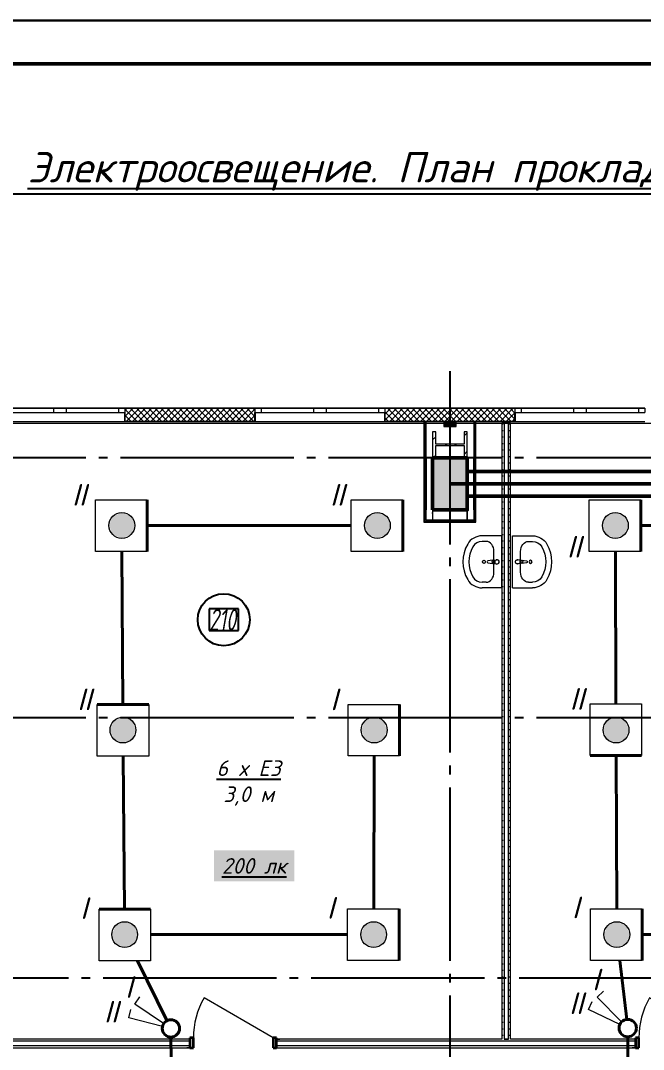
# Model space of a CAD drawing. Header units: millimetres. Extents: x 0 to 1286, y 0 to 420.
# Drawn here: x 228.6 to 300.5, y 301.4 to 420 of the extents above; entities that cross this region are included whole.
import ezdxf

# ---------------------------------------------------------------- set-up
doc = ezdxf.new("R2010")
doc.units = ezdxf.units.MM
for name, pattern in [('ГОСТ 2.303 5', [24, 20, -1.5, 1, -1.5]), ('СПКБ-0000-000-АР#002$0$Achse', [2300, 0, -800, 1500, 0]), ('СПКБ-0000-000-АР#002$0$Разомкнутая', [1058.333302, 634.99999, -423.333311]), ('СПКБ-0000-000-АР#002$0$Штрихпунктирная', [900, 500, -200, 0, -200])]:
    doc.linetypes.add(name, pattern=pattern)
for name, color, linetype in [('Viewport2ForCustomObjects_0', 7, 'Continuous'), ('Номер помещения', 7, 'Continuous'), ('Рамка', 7, 'Continuous'), ('СПКБ-0000-000-АР#002$0$Двери ArchiCAD', 7, 'Continuous'), ('СПКБ-0000-000-АР#002$0$Колонны новые', 7, 'Continuous'), ('СПКБ-0000-000-АР#002$0$Колонны существующие', 7, 'Continuous'), ('СПКБ-0000-000-АР#002$0$Окна ArchiCAD', 7, 'Continuous'), ('СПКБ-0000-000-АР#002$0$Перекрытие новые', 7, 'Continuous'), ('СПКБ-0000-000-АР#002$0$Стены', 7, 'Continuous'), ('СПКБ-0000-000-АР#002$0$Фахверк', 7, 'Continuous'), ('Строительные оси', 7, 'Continuous'), ('ЭО_РАБОЧЕЕ ОСВЕЩЕНИЕ', 7, 'Continuous'), ('ЭС', 7, 'Continuous')]:
    doc.layers.add(name, color=color, linetype=linetype)
for name, color, linetype, lineweight, true_color in [('СПКБ-0000-000-АР#002$0$Двери ArchiCAD_Ном._пера__161', 7, 'Continuous', 13, 0xe11606), ('СПКБ-0000-000-АР#002$0$Двери ArchiCAD_Ном._пера__23', 7, 'Continuous', 35, 0xff6600), ('СПКБ-0000-000-АР#002$0$Двери ArchiCAD_Ном._пера__3', 7, 'Continuous', 18, 0xff6600), ('СПКБ-0000-000-АР#002$0$Колонны новые_Ном._пера__108', 7, 'Continuous', 13, 0xfd8379), ('СПКБ-0000-000-АР#002$0$Колонны существующие_Ном._пера__102', 7, 'Continuous', 13, 0xcccccc), ('СПКБ-0000-000-АР#002$0$Линии_Ном._пера__4', 7, 'Continuous', 20, 0x029e21), ('СПКБ-0000-000-АР#002$0$Окна ArchiCAD_Ном._пера__68', 7, 'Continuous', 20, 0xfd4435), ('СПКБ-0000-000-АР#002$0$Перекрытие новые_Ном._пера__161', 7, 'Continuous', 13, 0xe11606), ('СПКБ-0000-000-АР#002$0$Стены_Ном._пера__161', 7, 'Continuous', 13, 0xe11606), ('СПКБ-0000-000-АР#002$0$Стены_Ном._пера__68', 7, 'Continuous', 20, 0xfd4435), ('СПКБ-0000-000-АР#002$0$Фахверк_Ном._пера__102', 7, 'Continuous', 13, 0xcccccc)]:
    doc.layers.add(name, color=color, linetype=linetype, lineweight=lineweight, true_color=true_color)
for name, color, linetype, lineweight in [('СПКБ-0000-000-АР#002$0$Колонны новые_Ном._пера__20', 1, 'Continuous', 20), ('СПКБ-0000-000-АР#002$0$Колонны существующие_Ном._пера__141', 7, 'Continuous', 50), ('СПКБ-0000-000-АР#002$0$Линии_Ном._пера__141', 7, 'Continuous', 50), ('СПКБ-0000-000-АР#002$0$Окна ArchiCAD_Ном._пера__6', 5, 'Continuous', 9), ('СПКБ-0000-000-АР#002$0$Сантехника_Ном._пера__6', 5, 'Continuous', 9), ('СПКБ-0000-000-АР#002$0$Стены_Ном._пера__1', 7, 'Continuous', 13), ('СПКБ-0000-000-АР#002$0$Стены_Ном._пера__20', 1, 'Continuous', 20), ('СПКБ-0000-000-АР#002$0$Фахверк_Ном._пера__1', 7, 'Continuous', 13)]:
    doc.layers.add(name, color=color, linetype=linetype, lineweight=lineweight)
doc.styles.add('1.8', font='isocpeui.ttf', dxfattribs={"height": 1.8})
doc.styles.add('2.5', font='isocpeui.ttf')
doc.styles.add('3.5', font='isocpeui.ttf', dxfattribs={"height": 3.5})
doc.styles.add('CustomTextStyle17', font='isocpeui.ttf', dxfattribs={"width": 0.663175, "height": 2.5})
pattern_1 = [(45, (0, 0), (-35.35534, 35.35534), []), (135, (0, 0), (35.35534, 35.35534), [])]
pattern_2 = [(0, (0, 0), (0, 75), [0, -75])]
pattern_3 = [(0, (0, 0), (0, 173.2051), [0, -100]), (0, (50, 86.6), (0, 173.2051), [0, -100])]
pattern_4 = [(45, (0, 0), (-159.099, 159.099), []), (45, (-53.03, 53.03), (-159.099, 159.099), [])]

# ---------------------------------------------------------------- blocks, each defined once
blk = doc.blocks.new('*E728')
at = {"layer": 'Номер помещения', "color": 7, "linetype": 'Continuous', "true_color": 0xffffff}
for p, q in [((-83.98, 231.44), (-87.36, 231.44)), ((-87.36, 231.44), (-87.36, 228.94)), ((-83.98, 228.94), (-83.98, 231.44)), ((-87.36, 228.94), (-83.98, 228.94)), ((-87.36, 228.94), (-87.36, 228.94))]:
    blk.add_line(p, q, dxfattribs=at)
at = {"layer": 'Номер помещения', "color": 6, "linetype": 'Continuous'}
blk.add_circle((-85.67, 230.19), 3, dxfattribs=at)
at = {"layer": 'Строительные оси', "color": 3, "linetype": 'ГОСТ 2.303 5', "lineweight": 25}
for p, q in [((-59.57, 258.86), (-59.57, -45.14)), ((186.43, 248.86), (-283.76, 248.86)), ((186.43, 218.86), (-283.76, 218.86)), ((280.43, 188.86), (-283.57, 188.86))]:
    blk.add_line(p, q, dxfattribs=at)
at = {"layer": 'ЭО_РАБОЧЕЕ ОСВЕЩЕНИЕ', "color": 7, "lineweight": 0}
for p, q in [((-100.45, 238.07), (-100.45, 244.02)), ((-100.45, 244.02), (-94.5, 244.02)), ((-70.96, 238.07), (-70.96, 244.02)), ((-70.96, 244.02), (-65.01, 244.02)), ((-43.51, 238.07), (-43.51, 244.02)), ((-43.51, 244.02), (-37.56, 244.02)), ((-94.5, 238.07), (-100.45, 238.07)), ((-65.01, 238.07), (-70.96, 238.07)), ((-37.56, 238.07), (-43.51, 238.07)), ((-100.26, 214.45), (-100.26, 220.4)), ((-94.31, 220.4), (-94.31, 214.45)), ((-71.33, 214.48), (-71.33, 220.43)), ((-71.33, 220.43), (-65.38, 220.43)), ((-43.4, 220.5), (-37.45, 220.5)), ((-43.4, 214.55), (-43.4, 220.5)), ((-37.45, 220.5), (-37.45, 214.55)), ((-94.31, 214.45), (-100.26, 214.45)), ((-65.38, 214.48), (-71.33, 214.48)), ((-100.05, 190.86), (-100.05, 196.81)), ((-94.1, 196.81), (-94.1, 190.86)), ((-71.39, 190.89), (-71.39, 196.84)), ((-71.39, 196.84), (-65.44, 196.84)), ((-43.34, 190.89), (-43.34, 196.84)), ((-43.34, 196.84), (-37.39, 196.84)), ((-94.1, 190.86), (-100.05, 190.86)), ((-65.44, 190.89), (-71.39, 190.89)), ((-37.39, 190.89), (-43.34, 190.89)), ((-95.92, 185.86), (-95.36, 186.69)), ((-42.57, 186.66), (-41.86, 187.37)), ((-39.76, 183.82), (-42.57, 186.66)), ((-96.62, 184.27), (-96.38, 185.24)), ((-92.6, 183.62), (-95.92, 185.86)), ((-43.58, 185.25), (-43.15, 186.15)), ((-39.96, 183.53), (-43.58, 185.25)), ((-92.74, 183.3), (-96.62, 184.27))]:
    blk.add_line(p, q, dxfattribs=at)
at = {"layer": 'ЭО_РАБОЧЕЕ ОСВЕЩЕНИЕ', "color": 5, "lineweight": 40}
for p, q in [((-94.5, 244.02), (-94.5, 238.07)), ((-65.01, 244.02), (-65.01, 238.07)), ((-37.56, 244.02), (-37.56, 238.07)), ((-94.5, 241.06), (-70.96, 241.06)), ((-14.24, 241.06), (-37.56, 241.06)), ((-97.32, 220.4), (-97.41, 238.07)), ((-40.41, 220.5), (-40.47, 238.07)), ((-100.26, 220.4), (-94.31, 220.4)), ((-65.38, 220.43), (-65.38, 214.48)), ((-97.12, 196.81), (-97.27, 214.45)), ((-68.36, 196.84), (-68.31, 214.48)), ((-37.45, 214.55), (-43.4, 214.55)), ((-40.39, 214.55), (-40.33, 196.84)), ((-100.05, 196.81), (-94.1, 196.81)), ((-65.44, 196.84), (-65.44, 190.89)), ((-37.39, 196.84), (-37.39, 190.89)), ((-94.1, 193.88), (-71.39, 193.88)), ((-37.39, 193.88), (-13.95, 193.88)), ((-92.22, 183.96), (-95.61, 190.86)), ((-39.97, 190.89), (-39.17, 184.1)), ((-91.76, 182.06), (-91.72, 179.51)), ((-39.06, 182.11), (-39.06, 165.13))]:
    blk.add_line(p, q, dxfattribs=at)
at = {"layer": 'ЭО_РАБОЧЕЕ ОСВЕЩЕНИЕ', "color": 7, "lineweight": 0}
for centre in [(-97.43, 241.06), (-67.94, 241.06), (-40.48, 241.06), (-97.3, 217.47), (-68.31, 217.47), (-40.4, 217.47), (-97.1, 193.88), (-68.37, 193.88), (-40.31, 193.88)]:
    blk.add_circle(centre, 1.49, dxfattribs=at)
at = {"layer": 'ЭО_РАБОЧЕЕ ОСВЕЩЕНИЕ', "color": 5, "lineweight": 40}
for centre in [(-91.77, 183.06), (-39.06, 183.11)]:
    blk.add_circle(centre, 1, dxfattribs=at)
at = {"layer": 'ЭО_РАБОЧЕЕ ОСВЕЩЕНИЕ', "color": 5, "lineweight": 0}
for points in [[(-98.48, 242.11), (-98.91, 241.06), (-95.94, 241.06)], [(-97.43, 242.55), (-98.48, 242.11), (-96.37, 242.11)], [(-98.48, 242.11), (-96.37, 242.11), (-95.94, 241.06)], [(-68.99, 242.11), (-69.43, 241.06), (-66.45, 241.06)], [(-67.94, 242.55), (-68.99, 242.11), (-66.89, 242.11)], [(-68.99, 242.11), (-66.89, 242.11), (-66.45, 241.06)], [(-41.53, 242.11), (-41.97, 241.06), (-38.99, 241.06)], [(-40.48, 242.55), (-41.53, 242.11), (-39.43, 242.11)], [(-41.53, 242.11), (-39.43, 242.11), (-38.99, 241.06)], [(-98.91, 241.06), (-98.48, 240.01), (-96.37, 240.01)], [(-98.91, 241.06), (-95.94, 241.06), (-96.37, 240.01)], [(-69.43, 241.06), (-68.99, 240.01), (-66.89, 240.01)], [(-69.43, 241.06), (-66.45, 241.06), (-66.89, 240.01)], [(-41.97, 241.06), (-41.53, 240.01), (-39.43, 240.01)], [(-41.97, 241.06), (-38.99, 241.06), (-39.43, 240.01)], [(-98.48, 240.01), (-96.37, 240.01), (-97.43, 239.58)], [(-68.99, 240.01), (-66.89, 240.01), (-67.94, 239.58)], [(-41.53, 240.01), (-39.43, 240.01), (-40.48, 239.58)], [(-98.35, 218.52), (-98.79, 217.47), (-95.81, 217.47)], [(-97.3, 218.96), (-98.35, 218.52), (-96.25, 218.52)], [(-98.35, 218.52), (-96.25, 218.52), (-95.81, 217.47)], [(-69.36, 218.52), (-69.79, 217.47), (-66.82, 217.47)], [(-68.31, 218.96), (-69.36, 218.52), (-67.25, 218.52)], [(-69.36, 218.52), (-67.25, 218.52), (-66.82, 217.47)], [(-41.46, 218.52), (-41.89, 217.47), (-38.92, 217.47)], [(-40.4, 218.96), (-41.46, 218.52), (-39.35, 218.52)], [(-41.46, 218.52), (-39.35, 218.52), (-38.92, 217.47)], [(-98.79, 217.47), (-98.35, 216.42), (-96.25, 216.42)], [(-98.79, 217.47), (-95.81, 217.47), (-96.25, 216.42)], [(-69.79, 217.47), (-69.36, 216.42), (-67.25, 216.42)], [(-69.79, 217.47), (-66.82, 217.47), (-67.25, 216.42)], [(-41.89, 217.47), (-41.46, 216.42), (-39.35, 216.42)], [(-41.89, 217.47), (-38.92, 217.47), (-39.35, 216.42)], [(-98.35, 216.42), (-96.25, 216.42), (-97.3, 215.99)], [(-69.36, 216.42), (-67.25, 216.42), (-68.31, 215.99)], [(-41.46, 216.42), (-39.35, 216.42), (-40.4, 215.99)], [(-98.15, 194.94), (-98.58, 193.88), (-95.61, 193.88)], [(-97.1, 195.37), (-98.15, 194.94), (-96.04, 194.94)], [(-98.15, 194.94), (-96.04, 194.94), (-95.61, 193.88)], [(-69.42, 194.94), (-69.85, 193.88), (-66.88, 193.88)], [(-68.37, 195.37), (-69.42, 194.94), (-67.31, 194.94)], [(-69.42, 194.94), (-67.31, 194.94), (-66.88, 193.88)], [(-41.37, 194.94), (-41.8, 193.88), (-38.83, 193.88)], [(-40.31, 195.37), (-41.37, 194.94), (-39.26, 194.94)], [(-41.37, 194.94), (-39.26, 194.94), (-38.83, 193.88)], [(-98.58, 193.88), (-98.15, 192.83), (-96.04, 192.83)], [(-98.58, 193.88), (-95.61, 193.88), (-96.04, 192.83)], [(-69.85, 193.88), (-69.42, 192.83), (-67.31, 192.83)], [(-69.85, 193.88), (-66.88, 193.88), (-67.31, 192.83)], [(-41.8, 193.88), (-41.37, 192.83), (-39.26, 192.83)], [(-41.8, 193.88), (-38.83, 193.88), (-39.26, 192.83)], [(-98.15, 192.83), (-96.04, 192.83), (-97.1, 192.4)], [(-69.42, 192.83), (-67.31, 192.83), (-68.37, 192.4)], [(-41.37, 192.83), (-39.26, 192.83), (-40.31, 192.4)]]:
    blk.add_solid(points, dxfattribs=at)
at = {"layer": 'Номер помещения', "linetype": 'Continuous', "style": 'CustomTextStyle17', "width": 0.663175}
blk.add_text('210', height=2.5, dxfattribs=at).set_placement((-87.36, 228.94))
blk = doc.blocks.new('СПКБ-0000-000-АР#002$0$Перекрытие_1', base_point=(-24407, -2530))
at = {"layer": 'СПКБ-0000-000-АР#002$0$Перекрытие новые_Ном._пера__161', "color": 12, "linetype": 'Continuous', "lineweight": 13, "true_color": 0xe11606, "flags": 128}
blk.add_lwpolyline([(-17957, 25286), (17853, 25286)], dxfattribs=at)
blk = doc.blocks.new('СПКБ-0000-000-АР#002$0$Двустворчатое Окно 19')
at = {"layer": 'СПКБ-0000-000-АР#002$0$Окна ArchiCAD_Ном._пера__6', "color": 5, "linetype": 'Continuous', "lineweight": 9}
for p, q in [((-750, 0), (-675, 0)), ((-747, 100), (747, 100)), ((-675, 0), (-675, -50)), ((-675, 0), (-75, 0)), ((-75, -50), (-75, 0)), ((-75, 0), (0, 0)), ((0, 0), (75, 0)), ((75, 0), (75, -50)), ((75, 0), (675, 0)), ((675, -50), (675, 0)), ((675, 0), (750, 0)), ((-750, -50), (750, -50)), ((-675, -50), (-750, -50)), ((-75, -50), (-675, -50)), ((0, -50), (-75, -50)), ((75, -50), (0, -50)), ((675, -50), (75, -50)), ((750, -50), (675, -50))]:
    blk.add_line(p, q, dxfattribs=at)
at = {"layer": 'СПКБ-0000-000-АР#002$0$Окна ArchiCAD_Ном._пера__68', "color": 20, "linetype": 'Continuous', "lineweight": 20, "true_color": 0xfd4435}
for p, q in [((-750, -47), (-750, 0)), ((750, -47), (750, 0)), ((-750, -50), (-750, -47)), ((750, -50), (750, -47))]:
    blk.add_line(p, q, dxfattribs=at)
blk = doc.blocks.new('СПКБ-0000-000-АР#002$0$Стена_1', base_point=(17893, 25306))
at = {"layer": 'СПКБ-0000-000-АР#002$0$Стены_Ном._пера__68', "linetype": 'Continuous', "lineweight": 20, "true_color": 0xfd4435}
for points in [[(-9710, 25306), (-9707, 25306), (-9707, 25309), (-9707, 25406), (-9710, 25406)], [(-8207, 25456), (-9707, 25456), (-9707, 25453), (-8207, 25453)], [(-8207, 25306), (-8204, 25306), (-8204, 25406), (-8207, 25406), (-8207, 25309)], [(-6710, 25306), (-6707, 25306), (-6707, 25309), (-6707, 25406), (-6710, 25406)], [(-5207, 25456), (-6707, 25456), (-6707, 25453), (-5207, 25453)], [(-5207, 25306), (-5204, 25306), (-5204, 25406), (-5207, 25406), (-5207, 25309)], [(-9707, 25309), (-9707, 25306), (-8207, 25306), (-8207, 25309)], [(-6707, 25309), (-6707, 25306), (-5207, 25306), (-5207, 25309)]]:
    blk.add_hatch(color=20, dxfattribs=at).paths.add_polyline_path(points)
h = blk.add_hatch(dxfattribs=at)
h.set_pattern_fill('СЕТКА_5X5_ДИАГОНАЛЬНАЯ', color=20, style=0, pattern_type=2)
h.set_pattern_definition(pattern_1)
h.paths.add_polyline_path([(-9707, 25309), (-8207, 25309), (-8207, 25406), (-8207, 25453), (-9707, 25453), (-9707, 25406)])
h = blk.add_hatch(dxfattribs=at)
h.set_pattern_fill('СЕТКА_5X5_ДИАГОНАЛЬНАЯ', color=20, style=0, pattern_type=2)
h.set_pattern_definition(pattern_1)
h.paths.add_polyline_path([(-6707, 25309), (-5207, 25309), (-5207, 25406), (-5207, 25453), (-6707, 25453), (-6707, 25406)])
at = {"layer": 'СПКБ-0000-000-АР#002$0$Стены_Ном._пера__68', "color": 20, "linetype": 'Continuous', "lineweight": 20, "true_color": 0xfd4435}
for p, q in [((-9710, 25406), (-9710, 25306)), ((-9707, 25406), (-9710, 25406)), ((-9707, 25456), (-9707, 25453)), ((-8207, 25453), (-9707, 25453)), ((-9707, 25453), (-9707, 25406)), ((-9707, 25309), (-9707, 25406)), ((-8207, 25456), (-8207, 25453)), ((-8207, 25453), (-8207, 25406)), ((-8207, 25406), (-8204, 25406)), ((-8207, 25309), (-8207, 25406)), ((-8204, 25406), (-8204, 25306)), ((-6710, 25406), (-6710, 25306)), ((-6707, 25406), (-6710, 25406)), ((-6707, 25456), (-6707, 25453)), ((-5207, 25453), (-6707, 25453)), ((-6707, 25453), (-6707, 25406)), ((-6707, 25309), (-6707, 25406)), ((-5207, 25456), (-5207, 25453)), ((-5207, 25453), (-5207, 25406)), ((-5207, 25406), (-5204, 25406)), ((-5207, 25309), (-5207, 25406)), ((-5204, 25406), (-5204, 25306)), ((-9707, 25306), (-9710, 25306)), ((-9707, 25309), (-8207, 25309)), ((-8207, 25306), (-8204, 25306)), ((-6707, 25306), (-6710, 25306)), ((-6707, 25309), (-5207, 25309)), ((-5207, 25306), (-5204, 25306))]:
    blk.add_line(p, q, dxfattribs=at)
at = {"layer": 'СПКБ-0000-000-АР#002$0$Стены_Ном._пера__68', "color": 20, "linetype": 'Continuous', "lineweight": 20, "true_color": 0xfd4435, "flags": 128}
for points in [[(-8207, 25456), (-9707, 25456)], [(-5207, 25456), (-6707, 25456)], [(-9707, 25306), (-8207, 25306)], [(-6707, 25306), (-5207, 25306)]]:
    blk.add_lwpolyline(points, dxfattribs=at)
at = {"layer": 'СПКБ-0000-000-АР#002$0$Окна ArchiCAD', "color": 5, "linetype": 'Continuous', "lineweight": 9, "xscale": -1, "zscale": 1000, "rotation": 180}
for p in [(-10457, 25406), (-7457, 25406), (-4457, 25406)]:
    blk.add_blockref('СПКБ-0000-000-АР#002$0$Двустворчатое Окно 19', p, dxfattribs=at)
blk = doc.blocks.new('СПКБ-0000-000-АР#002$0$Стена_43', base_point=(-5357, 18083))
at = {"layer": 'СПКБ-0000-000-АР#002$0$Стены_Ном._пера__161', "linetype": 'Continuous', "lineweight": 13, "true_color": 0xe11606}
h = blk.add_hatch(dxfattribs=at)
h.set_pattern_fill('ГИПС', color=12, style=0, pattern_type=2)
h.set_pattern_definition(pattern_2)
h.paths.add_polyline_path([(-5357, 25286), (-5357, 18183), (-5332, 18183), (-5332, 25286)])
h = blk.add_hatch(dxfattribs=at)
h.set_pattern_fill('ГИПС', color=12, style=0, pattern_type=2)
h.set_pattern_definition(pattern_2)
h.paths.add_polyline_path([(-5257, 18183), (-5257, 25286), (-5282, 25286), (-5282, 18183)])
at = {"layer": 'СПКБ-0000-000-АР#002$0$Стены_Ном._пера__161', "color": 12, "linetype": 'Continuous', "lineweight": 13, "true_color": 0xe11606}
for p, q in [((-5332, 25286), (-5332, 18183)), ((-5282, 18183), (-5282, 25286))]:
    blk.add_line(p, q, dxfattribs=at)
at = {"layer": 'СПКБ-0000-000-АР#002$0$Стены_Ном._пера__161', "color": 12, "linetype": 'Continuous', "lineweight": 13, "true_color": 0xe11606, "flags": 128}
for points in [[(-5257, 25286), (-5357, 25286)], [(-5357, 25286), (-5357, 18183)], [(-5257, 18183), (-5257, 25286)], [(-5332, 18183), (-5282, 18183)]]:
    blk.add_lwpolyline(points, dxfattribs=at)
blk = doc.blocks.new('СПКБ-0000-000-АР#002$0$Однопольная Дверь 19_5')
at = {"layer": 'СПКБ-0000-000-АР#002$0$Двери ArchiCAD_Ном._пера__161', "color": 12, "linetype": 'Continuous', "lineweight": 13, "true_color": 0xe11606}
for p, q in [((-500, -15), (-537, -15)), ((-500, -115), (-537, -115)), ((-500, -40), (-500, -15)), ((-500, -90), (-500, -40)), ((-500, -115), (-500, -90)), ((500, -40), (500, -15)), ((500, -15), (537, -15)), ((500, -90), (500, -40)), ((500, -115), (500, -90)), ((500, -115), (537, -115))]:
    blk.add_line(p, q, dxfattribs=at)
at = {"layer": 'СПКБ-0000-000-АР#002$0$Двери ArchiCAD_Ном._пера__23', "color": 30, "linetype": 'Continuous', "lineweight": 35, "true_color": 0xff6600}
for p, q in [((-460, 0), (-500, 0)), ((-500, 0), (-500, -115)), ((-460, -115), (-460, 0)), ((500, 0), (460, 0)), ((460, 0), (460, -115)), ((500, -115), (500, 0)), ((-500, -115), (-460, -115)), ((460, -115), (500, -115))]:
    blk.add_line(p, q, dxfattribs=at)
at = {"layer": 'СПКБ-0000-000-АР#002$0$Двери ArchiCAD_Ном._пера__3', "color": 30, "linetype": 'Continuous', "lineweight": 18, "true_color": 0xff6600}
blk.add_line((460, 0), (-337, 460), dxfattribs=at)
blk.add_arc((460, 0), 920, 150, 180, dxfattribs=at)
blk = doc.blocks.new('СПКБ-0000-000-АР#002$0$Стена_47', base_point=(-13769, 18083))
at = {"layer": 'СПКБ-0000-000-АР#002$0$Стены_Ном._пера__161', "linetype": 'Continuous', "lineweight": 13, "true_color": 0xe11606}
h = blk.add_hatch(dxfattribs=at)
h.set_pattern_fill('ГИПС', color=12, style=0, pattern_type=2)
h.set_pattern_definition(pattern_2)
h.paths.add_polyline_path([(-8957, 18183), (-11957, 18183), (-11957, 18158), (-8957, 18158)])
h = blk.add_hatch(dxfattribs=at)
h.set_pattern_fill('ГИПС', color=12, style=0, pattern_type=2)
h.set_pattern_definition(pattern_2)
h.paths.add_polyline_path([(-3817, 18183), (-7957, 18183), (-7957, 18158), (-3817, 18158)])
h = blk.add_hatch(dxfattribs=at)
h.set_pattern_fill('ГИПС', color=12, style=0, pattern_type=2)
h.set_pattern_definition(pattern_2)
h.paths.add_polyline_path([(-11957, 18083), (-8957, 18083), (-8957, 18108), (-11957, 18108)])
h = blk.add_hatch(dxfattribs=at)
h.set_pattern_fill('ГИПС', color=12, style=0, pattern_type=2)
h.set_pattern_definition(pattern_2)
h.paths.add_polyline_path([(-7957, 18083), (-3817, 18083), (-3817, 18108), (-7957, 18108)])
at = {"layer": 'СПКБ-0000-000-АР#002$0$Стены_Ном._пера__161', "color": 12, "linetype": 'Continuous', "lineweight": 13, "true_color": 0xe11606}
for p, q in [((-8957, 18158), (-11957, 18158)), ((-8957, 18183), (-8994, 18183)), ((-8957, 18158), (-8957, 18183)), ((-8957, 18108), (-8957, 18158)), ((-7957, 18183), (-7920, 18183)), ((-7957, 18158), (-7957, 18183)), ((-3817, 18158), (-7957, 18158)), ((-7957, 18108), (-7957, 18158)), ((-3817, 18183), (-3854, 18183)), ((-3817, 18158), (-3817, 18183)), ((-3817, 18108), (-3817, 18158)), ((-11957, 18108), (-8957, 18108)), ((-8957, 18083), (-8994, 18083)), ((-8957, 18083), (-8957, 18108)), ((-7957, 18108), (-3817, 18108)), ((-7957, 18083), (-7957, 18108)), ((-7957, 18083), (-7920, 18083)), ((-3817, 18083), (-3854, 18083)), ((-3817, 18083), (-3817, 18108))]:
    blk.add_line(p, q, dxfattribs=at)
at = {"layer": 'СПКБ-0000-000-АР#002$0$Стены_Ном._пера__161', "color": 12, "linetype": 'Continuous', "lineweight": 13, "true_color": 0xe11606, "flags": 128}
for points in [[(-8957, 18183), (-11277, 18183)], [(-5357, 18183), (-7957, 18183)], [(-5282, 18183), (-5332, 18183)], [(-3817, 18183), (-5257, 18183)], [(-11957, 18083), (-8957, 18083)], [(-7957, 18083), (-3817, 18083)]]:
    blk.add_lwpolyline(points, dxfattribs=at)
at = {"layer": 'СПКБ-0000-000-АР#002$0$Двери ArchiCAD', "color": 21, "linetype": 'Continuous', "lineweight": 18, "true_color": 0xff9955, "zscale": 1000}
for p in [(-8457, 18198), (-3317, 18198)]:
    blk.add_blockref('СПКБ-0000-000-АР#002$0$Однопольная Дверь 19_5', p, dxfattribs=at)
blk = doc.blocks.new('СПКБ-0000-000-АР#002$0$Стена_100', base_point=(-6157, 24244))
at = {"layer": 'СПКБ-0000-000-АР#002$0$Стены_Ном._пера__20', "linetype": 'Continuous', "lineweight": 20}
h = blk.add_hatch(dxfattribs=at)
h.set_pattern_fill('ШТУКАТУРКА', color=1, style=0, pattern_type=2)
h.set_pattern_definition(pattern_3)
h.paths.add_polyline_path([(-6257, 24144), (-5657, 24144), (-5669, 24156), (-6245, 24156)])
h = blk.add_hatch(dxfattribs=at)
h.set_pattern_fill('ШТУКАТУРКА', color=1, style=0, pattern_type=2)
h.set_pattern_definition(pattern_3)
h.paths.add_polyline_path([(-5682, 24169), (-6232, 24169), (-6245, 24156), (-5669, 24156)])
at = {"layer": 'СПКБ-0000-000-АР#002$0$Стены_Ном._пера__1', "color": 7, "linetype": 'СПКБ-0000-000-АР#002$0$Achse', "lineweight": 13, "flags": 128}
blk.add_lwpolyline([(-5757, 24244), (-6157, 24244)], dxfattribs=at)
at = {"layer": 'СПКБ-0000-000-АР#002$0$Стены_Ном._пера__20', "color": 1, "linetype": 'Continuous', "lineweight": 20, "flags": 128}
blk.add_lwpolyline([(-6257, 24144), (-5657, 24144)], dxfattribs=at)
at = {"layer": 'СПКБ-0000-000-АР#002$0$Стены_Ном._пера__68', "color": 20, "linetype": 'Continuous', "lineweight": 20, "true_color": 0xfd4435}
for p, q in [((-6245, 24156), (-5669, 24156)), ((-5682, 24169), (-6232, 24169))]:
    blk.add_line(p, q, dxfattribs=at)
blk = doc.blocks.new('СПКБ-0000-000-АР#002$0$Стена_101', base_point=(-5757, 24244))
at = {"layer": 'СПКБ-0000-000-АР#002$0$Стены_Ном._пера__20', "linetype": 'Continuous', "lineweight": 20}
h = blk.add_hatch(dxfattribs=at)
h.set_pattern_fill('ШТУКАТУРКА', color=1, style=0, pattern_type=2)
h.set_pattern_definition(pattern_3)
h.paths.add_polyline_path([(-5682, 25306), (-5682, 24886), (-5669, 24886), (-5669, 25306)])
h = blk.add_hatch(dxfattribs=at)
h.set_pattern_fill('ШТУКАТУРКА', color=1, style=0, pattern_type=2)
h.set_pattern_definition(pattern_3)
h.paths.add_polyline_path([(-5657, 24886), (-5657, 25306), (-5669, 25306), (-5669, 24886)])
h = blk.add_hatch(dxfattribs=at)
h.set_pattern_fill('ШТУКАТУРКА', color=1, style=0, pattern_type=2)
h.set_pattern_definition(pattern_3)
h.paths.add_polyline_path([(-5669, 24286), (-5669, 24886), (-5682, 24886), (-5682, 24286)])
h = blk.add_hatch(dxfattribs=at)
h.set_pattern_fill('ШТУКАТУРКА', color=1, style=0, pattern_type=2)
h.set_pattern_definition(pattern_3)
h.paths.add_polyline_path([(-5657, 24286), (-5657, 24886), (-5669, 24886), (-5669, 24286)])
h = blk.add_hatch(dxfattribs=at)
h.set_pattern_fill('ШТУКАТУРКА', color=1, style=0, pattern_type=2)
h.set_pattern_definition(pattern_3)
h.paths.add_polyline_path([(-5682, 24286), (-5682, 24169), (-5669, 24156), (-5669, 24286)])
h = blk.add_hatch(dxfattribs=at)
h.set_pattern_fill('ШТУКАТУРКА', color=1, style=0, pattern_type=2)
h.set_pattern_definition(pattern_3)
h.paths.add_polyline_path([(-5657, 24144), (-5657, 24286), (-5669, 24286), (-5669, 24156)])
at = {"layer": 'СПКБ-0000-000-АР#002$0$Стены_Ном._пера__1', "color": 7, "linetype": 'Continuous', "lineweight": 13, "flags": 128}
blk.add_lwpolyline([(-5757, 25306), (-5682, 25306)], dxfattribs=at)
at = {"layer": 'СПКБ-0000-000-АР#002$0$Стены_Ном._пера__1', "color": 7, "linetype": 'СПКБ-0000-000-АР#002$0$Achse', "lineweight": 13, "flags": 128}
for points in [[(-5757, 25306), (-5757, 24886)], [(-5757, 24286), (-5757, 24244)]]:
    blk.add_lwpolyline(points, dxfattribs=at)
at = {"layer": 'СПКБ-0000-000-АР#002$0$Стены_Ном._пера__20', "color": 1, "linetype": 'Continuous', "lineweight": 20, "flags": 128}
for points in [[(-5682, 25306), (-5669, 25306)], [(-5669, 25306), (-5657, 25306)], [(-5657, 24144), (-5657, 25306)]]:
    blk.add_lwpolyline(points, dxfattribs=at)
at = {"layer": 'СПКБ-0000-000-АР#002$0$Стены_Ном._пера__68', "color": 20, "linetype": 'Continuous', "lineweight": 20, "true_color": 0xfd4435}
for p, q in [((-5682, 25306), (-5682, 24886)), ((-5669, 24886), (-5669, 25306)), ((-5682, 24286), (-5682, 24886)), ((-5682, 24886), (-5682, 24286)), ((-5669, 24286), (-5669, 24886)), ((-5682, 24286), (-5682, 24169)), ((-5669, 24156), (-5669, 24286))]:
    blk.add_line(p, q, dxfattribs=at)
blk = doc.blocks.new('СПКБ-0000-000-АР#002$0$Стена_102', base_point=(-6157, 24244))
at = {"layer": 'СПКБ-0000-000-АР#002$0$Стены_Ном._пера__20', "linetype": 'Continuous', "lineweight": 20}
h = blk.add_hatch(dxfattribs=at)
h.set_pattern_fill('ШТУКАТУРКА', color=1, style=0, pattern_type=2)
h.set_pattern_definition(pattern_3)
h.paths.add_polyline_path([(-6257, 25306), (-6257, 24886), (-6245, 24886), (-6245, 25306)])
h = blk.add_hatch(dxfattribs=at)
h.set_pattern_fill('ШТУКАТУРКА', color=1, style=0, pattern_type=2)
h.set_pattern_definition(pattern_3)
h.paths.add_polyline_path([(-6232, 24886), (-6232, 25306), (-6245, 25306), (-6245, 24886)])
h = blk.add_hatch(dxfattribs=at)
h.set_pattern_fill('ШТУКАТУРКА', color=1, style=0, pattern_type=2)
h.set_pattern_definition(pattern_3)
h.paths.add_polyline_path([(-6257, 24886), (-6257, 24286), (-6245, 24286), (-6245, 24886)])
h = blk.add_hatch(dxfattribs=at)
h.set_pattern_fill('ШТУКАТУРКА', color=1, style=0, pattern_type=2)
h.set_pattern_definition(pattern_3)
h.paths.add_polyline_path([(-6245, 24886), (-6245, 24286), (-6232, 24286), (-6232, 24886)])
h = blk.add_hatch(dxfattribs=at)
h.set_pattern_fill('ШТУКАТУРКА', color=1, style=0, pattern_type=2)
h.set_pattern_definition(pattern_3)
h.paths.add_polyline_path([(-6257, 24286), (-6257, 24144), (-6245, 24156), (-6245, 24286)])
h = blk.add_hatch(dxfattribs=at)
h.set_pattern_fill('ШТУКАТУРКА', color=1, style=0, pattern_type=2)
h.set_pattern_definition(pattern_3)
h.paths.add_polyline_path([(-6232, 24169), (-6232, 24286), (-6245, 24286), (-6245, 24156)])
at = {"layer": 'СПКБ-0000-000-АР#002$0$Стены_Ном._пера__1', "color": 7, "linetype": 'Continuous', "lineweight": 13, "flags": 128}
blk.add_lwpolyline([(-6157, 25306), (-6232, 25306)], dxfattribs=at)
at = {"layer": 'СПКБ-0000-000-АР#002$0$Стены_Ном._пера__1', "color": 7, "linetype": 'СПКБ-0000-000-АР#002$0$Achse', "lineweight": 13, "flags": 128}
for points in [[(-6157, 24886), (-6157, 25306)], [(-6157, 24244), (-6157, 24286)]]:
    blk.add_lwpolyline(points, dxfattribs=at)
at = {"layer": 'СПКБ-0000-000-АР#002$0$Стены_Ном._пера__20', "color": 1, "linetype": 'Continuous', "lineweight": 20, "flags": 128}
for points in [[(-6245, 25306), (-6257, 25306)], [(-6257, 25306), (-6257, 24144)], [(-6232, 25306), (-6245, 25306)]]:
    blk.add_lwpolyline(points, dxfattribs=at)
at = {"layer": 'СПКБ-0000-000-АР#002$0$Стены_Ном._пера__68', "color": 20, "linetype": 'Continuous', "lineweight": 20, "true_color": 0xfd4435}
for p, q in [((-6245, 25306), (-6245, 24886)), ((-6232, 24886), (-6232, 25306)), ((-6245, 24886), (-6245, 24286)), ((-6232, 24886), (-6232, 24286)), ((-6232, 24286), (-6232, 24886)), ((-6245, 24286), (-6245, 24156)), ((-6232, 24169), (-6232, 24286))]:
    blk.add_line(p, q, dxfattribs=at)
blk = doc.blocks.new('СПКБ-0000-000-АР#002$0$Колонна_16', base_point=(-5957, 24586))
at = {"layer": 'СПКБ-0000-000-АР#002$0$Колонны существующие_Ном._пера__102', "linetype": 'Continuous', "lineweight": 13, "true_color": 0xcccccc}
blk.add_hatch(color=254, dxfattribs=at).paths.add_polyline_path([(-6157, 24286), (-5757, 24286), (-5757, 24886), (-6157, 24886)])
at = {"layer": 'СПКБ-0000-000-АР#002$0$Колонны существующие_Ном._пера__141', "color": 7, "linetype": 'Continuous', "lineweight": 50, "flags": 128}
blk.add_lwpolyline([(-6157, 24286), (-5757, 24286), (-5757, 24886), (-6157, 24886)], close=True, dxfattribs=at)
blk = doc.blocks.new('СПКБ-0000-000-АР#002$0$Колонна_43', base_point=(-5757, 24228))
at = {"layer": 'СПКБ-0000-000-АР#002$0$Колонны новые_Ном._пера__108', "linetype": 'Continuous', "lineweight": 13, "true_color": 0xfd8379}
h = blk.add_hatch(dxfattribs=at)
h.set_pattern_fill('СТАЛЬ', color=11, style=0, pattern_type=2)
h.set_pattern_definition(pattern_4)
h.paths.add_polyline_path([(-6157, 24169), (-6155, 24169), (-6155, 24282), (-5759, 24282), (-5759, 24169), (-5757, 24169), (-5757, 24282), (-5757, 24284), (-5759, 24284), (-6155, 24284), (-6157, 24284), (-6157, 24282)])
at = {"layer": 'СПКБ-0000-000-АР#002$0$Колонны новые_Ном._пера__20', "color": 1, "linetype": 'Continuous', "lineweight": 20}
for p, q in [((-6155, 24284), (-6157, 24284)), ((-6157, 24284), (-6157, 24282)), ((-6157, 24282), (-6157, 24169)), ((-5759, 24284), (-6155, 24284)), ((-6155, 24169), (-6155, 24282)), ((-6155, 24282), (-5759, 24282)), ((-5757, 24284), (-5759, 24284)), ((-5759, 24282), (-5759, 24169)), ((-5757, 24282), (-5757, 24284)), ((-5757, 24169), (-5757, 24282)), ((-6157, 24169), (-6155, 24169)), ((-5759, 24169), (-5757, 24169))]:
    blk.add_line(p, q, dxfattribs=at)
blk = doc.blocks.new('СПКБ-0000-000-АР#002$0$Колонна_91', base_point=(-5957, 25036))
at = {"layer": 'СПКБ-0000-000-АР#002$0$Колонны новые_Ном._пера__108', "linetype": 'Continuous', "lineweight": 13, "true_color": 0xfd8379}
h = blk.add_hatch(dxfattribs=at)
h.set_pattern_fill('СТАЛЬ', color=11, style=0, pattern_type=2)
h.set_pattern_definition(pattern_4)
h.paths.add_polyline_path([(-5757, 25186), (-5793, 25186), (-5793, 25045), (-6120, 25045), (-6120, 25186), (-6157, 25186), (-6157, 24886), (-6120, 24886), (-6120, 25027), (-5793, 25027), (-5793, 24886), (-5757, 24886)])
at = {"layer": 'СПКБ-0000-000-АР#002$0$Колонны новые_Ном._пера__20', "color": 1, "linetype": 'Continuous', "lineweight": 20}
for p, q in [((-6120, 25186), (-6157, 25186)), ((-6157, 25186), (-6157, 24886)), ((-6120, 25045), (-6120, 25186)), ((-5757, 25186), (-5793, 25186)), ((-5793, 25186), (-5793, 25045)), ((-5757, 24886), (-5757, 25186)), ((-5793, 25045), (-6120, 25045)), ((-6120, 24886), (-6120, 25027)), ((-6120, 25027), (-5793, 25027)), ((-5793, 25027), (-5793, 24886)), ((-6157, 24886), (-6120, 24886)), ((-5793, 24886), (-5757, 24886))]:
    blk.add_line(p, q, dxfattribs=at)
blk = doc.blocks.new('СПКБ-0000-000-АР#002$0$Basin 02 70')
at = {"layer": 'СПКБ-0000-000-АР#002$0$Сантехника_Ном._пера__6', "color": 5, "linetype": 'Continuous', "lineweight": 9}
for p, q in [((-300, 0), (-300, -229)), ((300, 0), (-300, 0)), ((300, 0), (300, -229)), ((-119, -92), (-119, -92)), ((119, -92), (-119, -92)), ((-24, -59), (-24, -54)), ((-21, -99), (-24, -59)), ((-18, -109), (-11, -162)), ((-14, -97), (-14, -82)), ((-14, -82), (14, -82)), ((-14, -83), (14, -83)), ((11, -162), (18, -109)), ((14, -82), (14, -97)), ((21, -99), (24, -59)), ((24, -59), (24, -54)), ((-235, -183), (-235, -229)), ((235, -183), (235, -229))]:
    blk.add_line(p, q, dxfattribs=at)
blk.add_circle((0, -207), 17.5, dxfattribs=at)
for centre, radius, start, end in [((0, -57), 25, 339.2856, 200.7144), ((0, -57), 24, 7.8374, 171.8967), ((0, -97), 21.1, 185.1696, 354.8304), ((0, -97), 21.1, 185.1696, 354.8304), ((0, -97), 13.6, 180, 0), ((0, -160), 11.2, 187.1389, 352.8611)]:
    blk.add_arc(centre, radius, start, end, dxfattribs=at)
for centre, major_axis, ratio, start_param, end_param in [((-119, -183), (-116, 0), 0.784675, 4.712389, 6.283185), ((119, -183), (-116, 0), 0.784675, 3.141593, 4.712389), ((-119, -229), (0, -189), 0.956522, 4.712389, 5.78621), ((-119, -229), (0, -121), 0.956522, 4.712389, 5.78621), ((119, -229), (0, -121), 0.956522, 0.496975, 1.570796), ((119, -229), (0, -189), 0.956522, 0.496975, 1.570796), ((0, 0), (0, -382), 0.956522, 5.78621, 6.78016), ((0, 0), (0, -450), 0.956522, 5.78621, 6.78016)]:
    blk.add_ellipse(centre, major_axis=major_axis, ratio=ratio, start_param=start_param, end_param=end_param, dxfattribs=at)
blk = doc.blocks.new('СПКБ-0000-000-АР#002$0$Колонна_145', base_point=(-5957, 25276))
at = {"layer": 'СПКБ-0000-000-АР#002$0$Фахверк_Ном._пера__102', "linetype": 'Continuous', "lineweight": 13, "true_color": 0xcccccc}
blk.add_hatch(color=254, dxfattribs=at).paths.add_polyline_path([(-5887, 25306), (-6027, 25306), (-6027, 25246), (-5887, 25246)])
at = {"layer": 'СПКБ-0000-000-АР#002$0$Фахверк_Ном._пера__1', "color": 7, "linetype": 'Continuous', "lineweight": 13, "flags": 128}
blk.add_lwpolyline([(-5887, 25306), (-6027, 25306), (-6027, 25246), (-5887, 25246)], close=True, dxfattribs=at)
blk = doc.blocks.new('*E727')
at = {"layer": 'СПКБ-0000-000-АР#002$0$Линии_Ном._пера__141', "color": 7, "linetype": 'СПКБ-0000-000-АР#002$0$Разомкнутая', "lineweight": 50}
for p, q in [((218.75, 295.92), (274.92, 295.92)), ((218.75, 293.11), (274.92, 293.11))]:
    blk.add_line(p, q, dxfattribs=at)
at = {"layer": 'СПКБ-0000-000-АР#002$0$Линии_Ном._пера__4', "color": 104, "linetype": 'СПКБ-0000-000-АР#002$0$Штрихпунктирная', "lineweight": 50, "true_color": 0x029e21}
blk.add_line((216.75, 294.51), (276.75, 294.51), dxfattribs=at)
at = {"layer": 'СПКБ-0000-000-АР#002$0$Колонны новые', "color": 1, "lineweight": 20, "xscale": 0.01, "yscale": 0.01, "zscale": 0.01}
for name, p in [('СПКБ-0000-000-АР#002$0$Колонна_91', (216.75, 299.01)), ('СПКБ-0000-000-АР#002$0$Колонна_43', (218.75, 290.94))]:
    blk.add_blockref(name, p, dxfattribs=at)
at = {"layer": 'СПКБ-0000-000-АР#002$0$Колонны существующие', "color": 7, "lineweight": 50, "xscale": 0.01, "yscale": 0.01, "zscale": 0.01}
blk.add_blockref('СПКБ-0000-000-АР#002$0$Колонна_16', (216.75, 294.51), dxfattribs=at)
at = {"layer": 'СПКБ-0000-000-АР#002$0$Перекрытие новые', "color": 12, "linetype": 'Continuous', "lineweight": 13, "true_color": 0xe11606, "xscale": 0.01, "yscale": 0.01, "zscale": 0.01}
blk.add_blockref('СПКБ-0000-000-АР#002$0$Перекрытие_1', (32.25, 23.35), dxfattribs=at)
at = {"layer": 'СПКБ-0000-000-АР#002$0$Сантехника_Ном._пера__6', "color": 5, "linetype": 'Continuous', "lineweight": 9, "yscale": 0.01, "zscale": 10}
for p, xscale, rotation in [((222.75, 285.52), 0.01, 270), ((223.98, 285.52), -0.01, 90)]:
    blk.add_blockref('СПКБ-0000-000-АР#002$0$Basin 02 70', p, dxfattribs=dict(at, xscale=xscale, rotation=rotation))
at = {"layer": 'СПКБ-0000-000-АР#002$0$Стены', "color": 20, "lineweight": 20, "true_color": 0xfd4435, "xscale": 0.01, "yscale": 0.01, "zscale": 0.01}
blk.add_blockref('СПКБ-0000-000-АР#002$0$Стена_1', (455.25, 301.72), dxfattribs=at)
at = {"layer": 'СПКБ-0000-000-АР#002$0$Стены', "color": 12, "lineweight": 50, "true_color": 0xdf0000, "xscale": 0.01, "yscale": 0.01, "zscale": 0.01}
for name, p in [('СПКБ-0000-000-АР#002$0$Стена_102', (214.75, 291.09)), ('СПКБ-0000-000-АР#002$0$Стена_101', (218.75, 291.09)), ('СПКБ-0000-000-АР#002$0$Стена_100', (214.75, 291.09))]:
    blk.add_blockref(name, p, dxfattribs=at)
at = {"layer": 'СПКБ-0000-000-АР#002$0$Стены', "color": 12, "lineweight": 13, "true_color": 0xe11606, "xscale": 0.01, "yscale": 0.01, "zscale": 0.01}
for name, p in [('СПКБ-0000-000-АР#002$0$Стена_43', (222.75, 229.49)), ('СПКБ-0000-000-АР#002$0$Стена_47', (138.63, 229.49))]:
    blk.add_blockref(name, p, dxfattribs=at)
at = {"layer": 'СПКБ-0000-000-АР#002$0$Фахверк', "color": 7, "lineweight": 13, "xscale": 0.01, "yscale": 0.01, "zscale": 0.01}
blk.add_blockref('СПКБ-0000-000-АР#002$0$Колонна_145', (216.75, 301.41), dxfattribs=at)

msp = doc.modelspace()

# ---------------------------------------------------------------- linework, layer by layer
at = {"layer": 'Defpoints', "linetype": 'Continuous'}
msp.add_lwpolyline([(35, 56.586), (637.188, 56.586), (637.188, 400), (35, 400)], close=True, dxfattribs=at)
at = {"layer": 'Рамка', "lineweight": 30}
msp.add_lwpolyline([(891, 0), (0, 0), (0, 420), (891, 420)], close=True, dxfattribs=at)
at = {"layer": 'Рамка', "lineweight": 50}
msp.add_lwpolyline([(886, 5), (886, 415), (20, 415), (20, 5)], close=True, dxfattribs=at)

# ---------------------------------------------------------------- block references
msp.add_blockref('*E727', (61.438, 72.071))
at = {"layer": 'Viewport2ForCustomObjects_0'}
msp.add_blockref('*E728', (337.756, 120.729), dxfattribs=at)

# ---------------------------------------------------------------- texts
at = {"layer": 'ЭО_РАБОЧЕЕ ОСВЕЩЕНИЕ', "attachment_point": 5}
for s, insert, char_height, style in [('II', (235.391, 365.326), 2.5, '2.5'), ('II', (265.169, 365.326), 2.5, '2.5'), ('II', (292.487, 359.336), 2.5, '2.5'), ('II', (235.987, 341.736), 2.5, '2.5'), ('I', (264.792, 341.736), 2.5, '2.5'), ('II', (292.816, 341.783), 2.5, '2.5'), ('{\\L6 x Е3\\P}3,0 м', (254.966, 332.089), 1.8, '1.8'), ('I', (235.941, 317.664), 2.5, '2.5'), ('I', (264.393, 317.697), 2.5, '2.5'), ('I', (292.674, 317.744), 2.5, '2.5'), ('I', (241.125, 308.571), 2.5, '2.5'), ('I', (295.001, 309.429), 2.5, '2.5'), ('II', (292.747, 306.701), 2.5, '2.5'), ('II', (239.08, 305.726), 2.5, '2.5')]:
    msp.add_mtext(s, dxfattribs=dict(at, insert=insert, char_height=char_height, style=style))
at = {"layer": 'ЭО_РАБОЧЕЕ ОСВЕЩЕНИЕ', "insert": (255.606, 322.533), "char_height": 1.8, "attachment_point": 5, "style": '1.8', "bg_fill": 1, "box_fill_scale": 1.5, "bg_fill_color": 7, "bg_fill_true_color": 16777215, "bg_fill_transparency": 0}
msp.add_mtext('{\\L200 лк}', dxfattribs=at)
at = {"layer": 'ЭС', "insert": (336.094, 400), "char_height": 3.5, "attachment_point": 5, "style": '3.5'}
msp.add_mtext('{\\fISOCPEUR|b1|i1|c204|p34;\\LЭлектроосвещение. План прокладки групповой сети на 2-м этаже корпуса №142 на отм. +3.900\\P\\l(М 1:100)}', dxfattribs=at)

doc.saveas('drawing.dxf')
